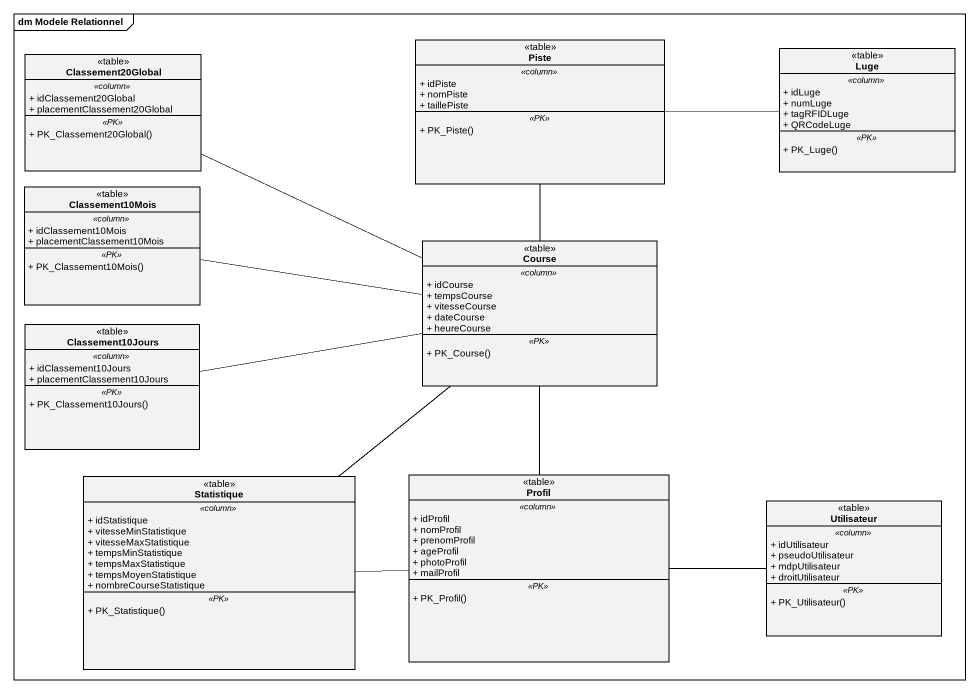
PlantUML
@startuml
mainframe dm Modele Relationnel
hide circle
hide empty members
skinparam classAttributeIconSize 0
class Piste <<table>> {
  .. <<column>> ..
  + idPiste
  + nomPiste
  + taillePiste
  .. <<PK>> ..
  + PK_Piste()
}
class Classement20Global <<table>> {
  .. <<column>> ..
  + idClassement20Global
  + placementClassement20Global
  .. <<PK>> ..
  + PK_Classement20Global()
}
class Luge <<table>> {
  .. <<column>> ..
  + idLuge
  + numLuge
  + tagRFIDLuge
  + QRCodeLuge
  .. <<PK>> ..
  + PK_Luge()
}
class Classement10Mois <<table>> {
  .. <<column>> ..
  + idClassement10Mois
  + placementClassement10Mois
  .. <<PK>> ..
  + PK_Classement10Mois()
}
class Course <<table>> {
  .. <<column>> ..
  + idCourse
  + tempsCourse
  + vitesseCourse
  + dateCourse
  + heureCourse
  .. <<PK>> ..
  + PK_Course()
}
class Classement10Jours <<table>> {
  .. <<column>> ..
  + idClassement10Jours
  + placementClassement10Jours
  .. <<PK>> ..
  + PK_Classement10Jours()
}
class Statistique <<table>> {
  .. <<column>> ..
  + idStatistique
  + vitesseMinStatistique
  + vitesseMaxStatistique
  + tempsMinStatistique
  + tempsMaxStatistique
  + tempsMoyenStatistique
  + nombreCourseStatistique
  .. <<PK>> ..
  + PK_Statistique()
}
class Profil <<table>> {
  .. <<column>> ..
  + idProfil
  + nomProfil
  + prenomProfil
  + ageProfil
  + photoProfil
  + mailProfil
  .. <<PK>> ..
  + PK_Profil()
}
class Utilisateur <<table>> {
  .. <<column>> ..
  + idUtilisateur
  + pseudoUtilisateur
  + mdpUtilisateur
  + droitUtilisateur
  .. <<PK>> ..
  + PK_Utilisateur()
}
Piste -right- Luge
Piste -- Course
Course -left- Classement20Global
Course -left- Classement10Mois
Course -left- Classement10Jours
Course -- Profil
Statistique -up- Course
Statistique -right- Profil
Profil -right- Utilisateur
@enduml
